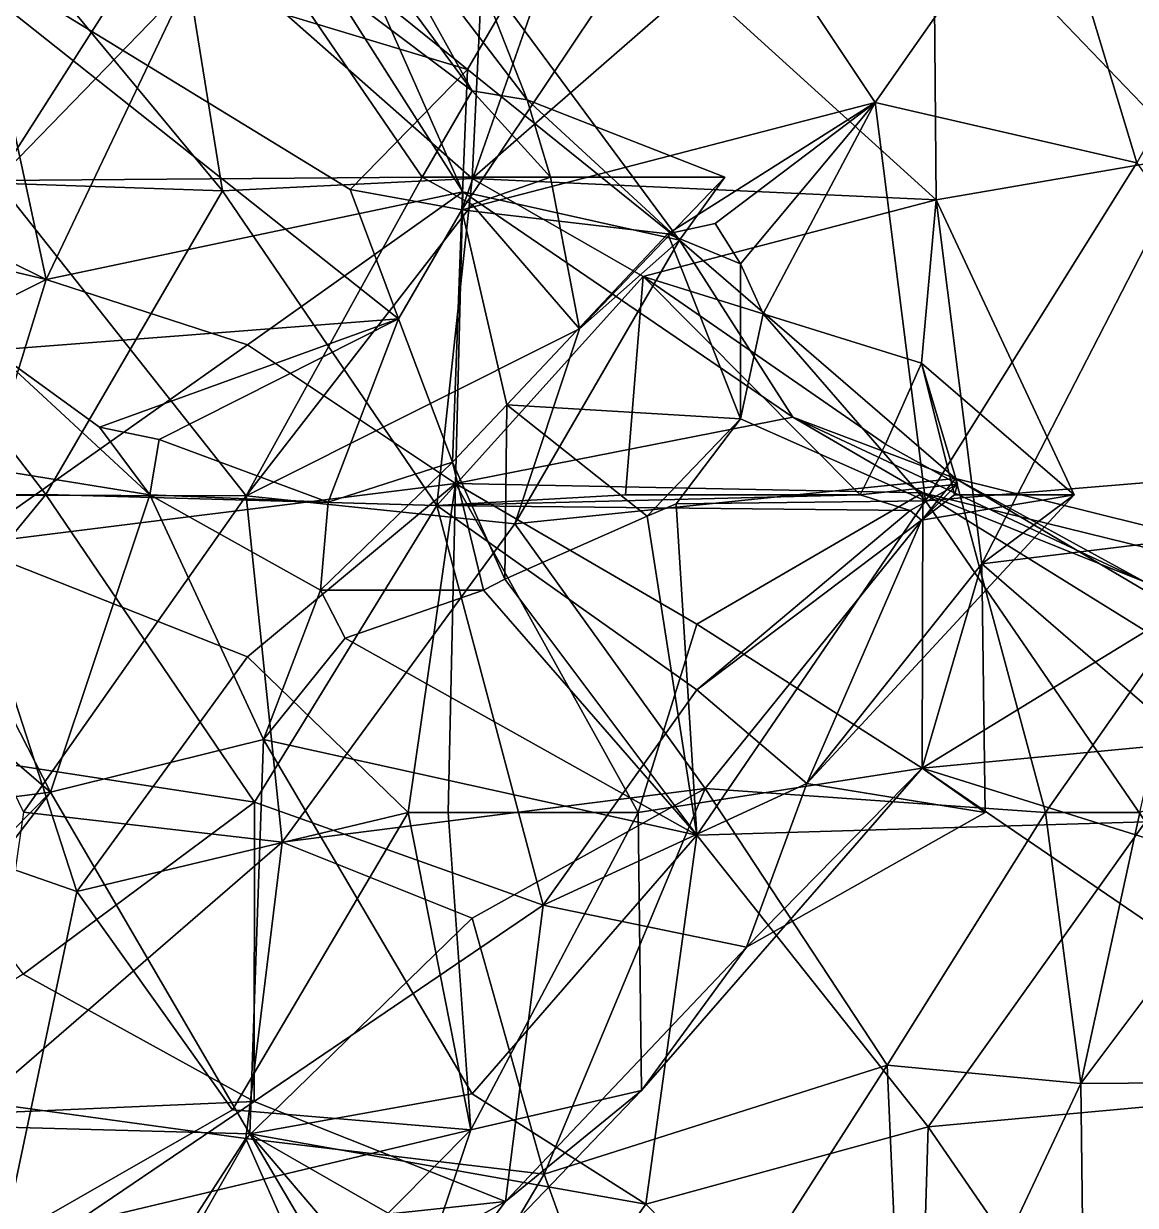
# Model space of a CAD drawing. Extents: x 290034 to 295698, y 4553723 to 4561693.
# Drawn here: x 294279.8 to 294342.2, y 4559116.5 to 4559182.8 of the extents above; entities that cross this region are included whole.
import ezdxf

# ---------------------------------------------------------------- set-up
doc = ezdxf.new("R2010")
doc.units = 0
doc.layers.add('Au_ppm_Pref_-_0_2', color=7, linetype='CONTINUOUS')

msp = doc.modelspace()

# ---------------------------------------------------------------- linework, layer by layer
at = {"layer": 'Au_ppm_Pref_-_0_2'}
for points in [[(294318.008, 4559192.723, 1913.258), (294304.367, 4559172.359, 1914.138), (294310.787, 4559190.706, 1915.443)], [(294327.56, 4559178.373, 1915.081), (294304.367, 4559172.359, 1914.138), (294318.008, 4559192.723, 1913.258)], [(294337.108, 4559192.008, 1915.125), (294327.56, 4559178.373, 1915.081), (294318.008, 4559192.723, 1913.258)], [(294266.017, 4559191.892, 1900.73), (294278.272, 4559174.008, 1900.496), (294289.77, 4559192.008, 1901.804)], [(294292.394, 4559192.276, 1888.354), (294281.064, 4559168.452, 1889.829), (294276.563, 4559189.243, 1892.897)], [(294292.359, 4559188.516, 1901.748), (294289.77, 4559192.008, 1901.804), (294278.272, 4559174.008, 1900.496)], [(294292.394, 4559192.276, 1888.354), (294304.431, 4559173.36, 1888.541), (294281.064, 4559168.452, 1889.829)], [(294292.359, 4559188.516, 1901.748), (294304.958, 4559179.041, 1902.201), (294295.389, 4559192.008, 1902.012)], [(294292.394, 4559192.276, 1888.354), (294299.572, 4559184.39, 1894.645), (294304.431, 4559173.36, 1888.541)], [(294297.763, 4559192.008, 1900.584), (294295.389, 4559192.008, 1902.012), (294304.958, 4559179.041, 1902.201)], [(294297.763, 4559192.008, 1900.584), (294304.958, 4559179.041, 1902.201), (294308.031, 4559178.536, 1900.584)], [(294297.763, 4559192.008, 1900.584), (294308.031, 4559178.536, 1900.584), (294304.958, 4559186.396, 1896.515)], [(294342.246, 4559174.995, 1916.584), (294327.56, 4559178.373, 1915.081), (294337.108, 4559192.008, 1915.125)], [(294342.246, 4559174.995, 1916.584), (294337.108, 4559192.008, 1915.125), (294351.888, 4559192.065, 1917.732)], [(294300.824, 4559166.241, 1916.043), (294278.091, 4559164.494, 1914.446), (294270, 4559190.706, 1912.445)], [(294270, 4559190.706, 1912.445), (294298.114, 4559173.491, 1915.449), (294300.824, 4559166.241, 1916.043)], [(294270, 4559190.706, 1912.445), (294310.787, 4559190.706, 1915.443), (294304.691, 4559180.225, 1915.566)], [(294298.114, 4559173.491, 1915.449), (294270, 4559190.706, 1912.445), (294304.691, 4559180.225, 1915.566)], [(294310.787, 4559190.706, 1915.443), (294304.367, 4559172.359, 1914.138), (294304.691, 4559180.225, 1915.566)], [(294330.841, 4559190.479, 1871.12), (294317.557, 4559185.113, 1867.246), (294330.985, 4559172.916, 1865.938)], [(294330.841, 4559190.479, 1871.12), (294345.322, 4559175.389, 1869.503), (294357.718, 4559188.36, 1871.891)], [(294330.841, 4559190.479, 1871.12), (294330.985, 4559172.916, 1865.938), (294345.322, 4559175.389, 1869.503)], [(294277.684, 4559189.41, 1860.853), (294267.336, 4559174.225, 1860.87), (294290.955, 4559173.433, 1859.923)], [(294277.684, 4559189.41, 1860.853), (294290.955, 4559173.433, 1859.923), (294288.498, 4559188.653, 1865.509)], [(294276.563, 4559189.243, 1892.897), (294281.064, 4559168.452, 1889.829), (294270.131, 4559173.863, 1894.933)], [(294292.359, 4559188.516, 1901.748), (294278.272, 4559174.008, 1900.496), (294302.141, 4559174.19, 1901.912)], [(294305.64, 4559188.461, 1871.754), (294288.498, 4559188.653, 1865.509), (294304.946, 4559174.111, 1864.94)], [(294304.946, 4559174.111, 1864.94), (294288.498, 4559188.653, 1865.509), (294290.955, 4559173.433, 1859.923)], [(294292.359, 4559188.516, 1901.748), (294302.141, 4559174.19, 1901.912), (294304.958, 4559179.041, 1902.201)], [(294305.64, 4559188.461, 1871.754), (294304.946, 4559174.111, 1864.94), (294317.557, 4559185.113, 1867.246)], [(294299.572, 4559184.39, 1894.645), (294304.958, 4559186.396, 1896.515), (294316.592, 4559170.654, 1894.414)], [(294304.958, 4559186.396, 1896.515), (294308.031, 4559178.536, 1900.584), (294316.592, 4559170.654, 1894.414)], [(294317.557, 4559185.113, 1867.246), (294304.946, 4559174.111, 1864.94), (294330.985, 4559172.916, 1865.938)], [(294299.572, 4559184.39, 1894.645), (294316.592, 4559170.654, 1894.414), (294304.431, 4559173.36, 1888.541)], [(294304.691, 4559180.225, 1915.566), (294304.367, 4559172.359, 1914.138), (294298.114, 4559173.491, 1915.449)], [(294309.344, 4559174.19, 1902.651), (294304.958, 4559179.041, 1902.201), (294302.141, 4559174.19, 1901.912)], [(294309.344, 4559174.19, 1902.651), (294308.031, 4559178.536, 1900.584), (294304.958, 4559179.041, 1902.201)], [(294327.56, 4559178.373, 1915.081), (294315.926, 4559171.017, 1916.893), (294304.367, 4559172.359, 1914.138)], [(294309.344, 4559174.19, 1902.651), (294319.13, 4559174.19, 1900.584), (294308.031, 4559178.536, 1900.584)], [(294308.031, 4559178.536, 1900.584), (294319.13, 4559174.19, 1900.584), (294316.592, 4559170.654, 1894.414)], [(294327.56, 4559178.373, 1915.081), (294318.581, 4559171.6, 1917.056), (294315.926, 4559171.017, 1916.893)], [(294318.581, 4559171.6, 1917.056), (294327.56, 4559178.373, 1915.081), (294320, 4559169.333, 1917.284)], [(294320, 4559169.333, 1917.284), (294327.56, 4559178.373, 1915.081), (294321.288, 4559166.525, 1917.612)], [(294327.56, 4559178.373, 1915.081), (294330.377, 4559156.043, 1918.417), (294321.288, 4559166.525, 1917.612)], [(294342.246, 4559174.995, 1916.584), (294330.377, 4559156.043, 1918.417), (294327.56, 4559178.373, 1915.081)], [(294342.246, 4559174.995, 1916.584), (294354.195, 4559158, 1917.312), (294330.377, 4559156.043, 1918.417)], [(294330.985, 4559172.916, 1865.938), (294333.543, 4559152.5, 1869.477), (294345.322, 4559175.389, 1869.503)], [(294355.973, 4559155.228, 1869.565), (294345.322, 4559175.389, 1869.503), (294333.543, 4559152.5, 1869.477)], [(294255.719, 4559174.494, 1889.054), (294270.131, 4559173.863, 1894.933), (294281.064, 4559168.452, 1889.829)], [(294255.719, 4559174.494, 1889.054), (294281.064, 4559168.452, 1889.829), (294267.16, 4559161.492, 1886.999)], [(294267.336, 4559174.225, 1860.87), (294261.159, 4559156.372, 1862.119), (294281.042, 4559156.385, 1859.339)], [(294290.955, 4559173.433, 1859.923), (294267.336, 4559174.225, 1860.87), (294281.042, 4559156.385, 1859.339)], [(294278.272, 4559174.008, 1900.496), (294292.279, 4559156.306, 1900.476), (294302.141, 4559174.19, 1901.912)], [(294304.946, 4559174.111, 1864.94), (294290.955, 4559173.433, 1859.923), (294302.965, 4559155.763, 1857.941)], [(294292.279, 4559156.306, 1900.476), (294304.958, 4559172.66, 1901.094), (294302.141, 4559174.19, 1901.912)], [(294309.344, 4559174.19, 1902.651), (294302.141, 4559174.19, 1901.912), (294304.958, 4559172.66, 1901.094)], [(294304.946, 4559174.111, 1864.94), (294302.965, 4559155.763, 1857.941), (294314.544, 4559168.615, 1859.446)], [(294330.985, 4559172.916, 1865.938), (294304.946, 4559174.111, 1864.94), (294314.544, 4559168.615, 1859.446)], [(294309.344, 4559174.19, 1902.651), (294304.958, 4559172.66, 1901.094), (294310.974, 4559165.682, 1900.584)], [(294309.344, 4559174.19, 1902.651), (294310.974, 4559165.682, 1900.584), (294319.13, 4559174.19, 1900.584)], [(294310.974, 4559165.682, 1900.584), (294316.592, 4559170.654, 1894.414), (294319.13, 4559174.19, 1900.584)], [(294278.272, 4559174.008, 1900.496), (294271.153, 4559156.372, 1902.466), (294292.279, 4559156.306, 1900.476)], [(294304.367, 4559172.359, 1914.138), (294300.824, 4559166.241, 1916.043), (294298.114, 4559173.491, 1915.449)], [(294302.965, 4559155.763, 1857.941), (294290.955, 4559173.433, 1859.923), (294281.042, 4559156.385, 1859.339)], [(294281.064, 4559168.452, 1889.829), (294304.431, 4559173.36, 1888.541), (294292.359, 4559164.787, 1885.9)], [(294304.022, 4559156.998, 1882.371), (294292.359, 4559164.787, 1885.9), (294304.431, 4559173.36, 1888.541)], [(294304.022, 4559156.998, 1882.371), (294304.431, 4559173.36, 1888.541), (294322.949, 4559160.719, 1887.82)], [(294316.592, 4559170.654, 1894.414), (294322.949, 4559160.719, 1887.82), (294304.431, 4559173.36, 1888.541)], [(294330.156, 4559163.757, 1861.47), (294330.985, 4559172.916, 1865.938), (294314.544, 4559168.615, 1859.446)], [(294330.156, 4559163.757, 1861.47), (294338.723, 4559156.372, 1864.948), (294330.985, 4559172.916, 1865.938)], [(294330.985, 4559172.916, 1865.938), (294338.723, 4559156.372, 1864.948), (294333.543, 4559152.5, 1869.477)], [(294292.279, 4559156.306, 1900.476), (294310.974, 4559165.682, 1900.584), (294304.958, 4559172.66, 1901.094)], [(294304.367, 4559172.359, 1914.138), (294303.845, 4559158.212, 1916.696), (294300.824, 4559166.241, 1916.043)], [(294306.901, 4559161.418, 1916.752), (294303.845, 4559158.212, 1916.696), (294304.367, 4559172.359, 1914.138)], [(294315.926, 4559171.017, 1916.893), (294306.901, 4559161.418, 1916.752), (294304.367, 4559172.359, 1914.138)], [(294320, 4559169.333, 1917.284), (294315.926, 4559171.017, 1916.893), (294318.581, 4559171.6, 1917.056)], [(294306.901, 4559161.418, 1916.752), (294315.926, 4559171.017, 1916.893), (294320, 4559160.631, 1917.757)], [(294315.926, 4559171.017, 1916.893), (294320, 4559169.333, 1917.284), (294320, 4559160.631, 1917.757)], [(294310.974, 4559165.682, 1900.584), (294307.355, 4559154.741, 1896.318), (294316.592, 4559170.654, 1894.414)], [(294307.355, 4559154.741, 1896.318), (294332.068, 4559157.282, 1894.727), (294316.592, 4559170.654, 1894.414)], [(294322.949, 4559160.719, 1887.82), (294316.592, 4559170.654, 1894.414), (294332.068, 4559157.282, 1894.727)], [(294320, 4559169.333, 1917.284), (294321.288, 4559166.525, 1917.612), (294320, 4559160.631, 1917.757)], [(294281.064, 4559168.452, 1889.829), (294276.459, 4559153.574, 1884.031), (294267.16, 4559161.492, 1886.999)], [(294281.064, 4559168.452, 1889.829), (294292.359, 4559164.787, 1885.9), (294276.459, 4559153.574, 1884.031)], [(294314.544, 4559168.615, 1859.446), (294302.965, 4559155.763, 1857.941), (294313.562, 4559156.372, 1854.953)], [(294314.544, 4559168.615, 1859.446), (294313.562, 4559156.372, 1854.953), (294326.719, 4559156.372, 1857.388)], [(294330.156, 4559163.757, 1861.47), (294314.544, 4559168.615, 1859.446), (294328.145, 4559159.217, 1859.009)], [(294314.544, 4559168.615, 1859.446), (294326.719, 4559156.372, 1857.388), (294328.145, 4559159.217, 1859.009)], [(294284.042, 4559160.165, 1915.119), (294278.091, 4559164.494, 1914.446), (294300.824, 4559166.241, 1916.043)], [(294300.824, 4559166.241, 1916.043), (294287.387, 4559159.483, 1915.404), (294284.042, 4559160.165, 1915.119)], [(294296.873, 4559155.967, 1916.297), (294287.387, 4559159.483, 1915.404), (294300.824, 4559166.241, 1916.043)], [(294303.845, 4559158.212, 1916.696), (294296.873, 4559155.967, 1916.297), (294300.824, 4559166.241, 1916.043)], [(294330.377, 4559156.043, 1918.417), (294320, 4559160.631, 1917.757), (294321.288, 4559166.525, 1917.612)], [(294310.974, 4559165.682, 1900.584), (294292.279, 4559156.306, 1900.476), (294307.355, 4559154.741, 1896.318)], [(294286.863, 4559156.372, 1915.053), (294271.49, 4559158.849, 1911.386), (294278.091, 4559164.494, 1914.446)], [(294276.459, 4559153.574, 1884.031), (294292.359, 4559164.787, 1885.9), (294304.022, 4559156.998, 1882.371)], [(294284.042, 4559160.165, 1915.119), (294286.863, 4559156.372, 1915.053), (294278.091, 4559164.494, 1914.446)], [(294330.156, 4559163.757, 1861.47), (294328.145, 4559159.217, 1859.009), (294332.176, 4559156.975, 1858.318)], [(294330.156, 4559163.757, 1861.47), (294332.009, 4559156.372, 1859.882), (294338.723, 4559156.372, 1864.948)], [(294330.156, 4559163.757, 1861.47), (294332.176, 4559156.975, 1858.318), (294332.009, 4559156.372, 1859.882)], [(294306.787, 4559151.639, 1917.265), (294303.845, 4559158.212, 1916.696), (294306.901, 4559161.418, 1916.752)], [(294314.772, 4559155.171, 1917.67), (294306.787, 4559151.639, 1917.265), (294306.901, 4559161.418, 1916.752)], [(294314.772, 4559155.171, 1917.67), (294306.901, 4559161.418, 1916.752), (294320, 4559160.631, 1917.757)], [(294330.239, 4559156.485, 1882.754), (294304.022, 4559156.998, 1882.371), (294322.949, 4559160.719, 1887.82)], [(294316.403, 4559155.857, 1917.753), (294314.772, 4559155.171, 1917.67), (294320, 4559160.631, 1917.757)], [(294320, 4559160.631, 1917.757), (294330.377, 4559156.043, 1918.417), (294316.403, 4559155.857, 1917.753)], [(294332.068, 4559157.282, 1894.727), (294342.678, 4559151.494, 1888.516), (294322.949, 4559160.719, 1887.82)], [(294322.949, 4559160.719, 1887.82), (294342.678, 4559151.494, 1888.516), (294330.239, 4559156.485, 1882.754)], [(294286.863, 4559156.372, 1915.053), (294284.042, 4559160.165, 1915.119), (294287.387, 4559159.483, 1915.404)], [(294296.873, 4559155.967, 1916.297), (294286.863, 4559156.372, 1915.053), (294287.387, 4559159.483, 1915.404)], [(294328.145, 4559159.217, 1859.009), (294326.719, 4559156.372, 1857.388), (294332.176, 4559156.975, 1858.318)], [(294281.303, 4559139.681, 1911.269), (294271.49, 4559158.849, 1911.386), (294286.863, 4559156.372, 1915.053)], [(294281.303, 4559139.681, 1911.269), (294272.996, 4559146.807, 1906.523), (294271.49, 4559158.849, 1911.386)], [(294296.441, 4559151.021, 1916.529), (294296.873, 4559155.967, 1916.297), (294303.845, 4559158.212, 1916.696)], [(294296.441, 4559151.021, 1916.529), (294303.845, 4559158.212, 1916.696), (294305.59, 4559151.021, 1917.209)], [(294305.59, 4559151.021, 1917.209), (294303.845, 4559158.212, 1916.696), (294306.787, 4559151.639, 1917.265)], [(294342.721, 4559138.032, 1918.119), (294330.377, 4559156.043, 1918.417), (294354.195, 4559158, 1917.312)], [(294304.022, 4559156.998, 1882.371), (294292.359, 4559147.291, 1885.678), (294276.459, 4559153.574, 1884.031)], [(294304.022, 4559156.998, 1882.371), (294301.371, 4559138.554, 1887.014), (294292.359, 4559147.291, 1885.678)], [(294304.022, 4559156.998, 1882.371), (294303.611, 4559138.554, 1882.766), (294301.371, 4559138.554, 1887.014)], [(294314.273, 4559138.554, 1881.218), (294303.611, 4559138.554, 1882.766), (294304.022, 4559156.998, 1882.371)], [(294330.239, 4559156.485, 1882.754), (294317.557, 4559149.114, 1879.246), (294304.022, 4559156.998, 1882.371)], [(294304.022, 4559156.998, 1882.371), (294317.557, 4559149.114, 1879.246), (294314.273, 4559138.554, 1881.218)], [(294332.068, 4559157.282, 1894.727), (294307.355, 4559154.741, 1896.318), (294318.026, 4559139.887, 1893.752)], [(294337.11, 4559138.554, 1897.306), (294332.068, 4559157.282, 1894.727), (294318.026, 4559139.887, 1893.752)], [(294329.531, 4559155.488, 1859.009), (294332.176, 4559156.975, 1858.318), (294326.719, 4559156.372, 1857.388)], [(294329.531, 4559155.488, 1859.009), (294330.156, 4559154.943, 1859.485), (294332.176, 4559156.975, 1858.318)], [(294332.176, 4559156.975, 1858.318), (294330.156, 4559154.943, 1859.485), (294332.009, 4559156.372, 1859.882)], [(294337.11, 4559138.554, 1897.306), (294344.929, 4559149.675, 1899.376), (294332.068, 4559157.282, 1894.727)], [(294344.929, 4559149.675, 1899.376), (294355.647, 4559151.434, 1894.461), (294332.068, 4559157.282, 1894.727)], [(294355.647, 4559151.434, 1894.461), (294342.678, 4559151.494, 1888.516), (294332.068, 4559157.282, 1894.727)], [(294261.159, 4559156.372, 1862.119), (294269.761, 4559142.657, 1861.602), (294281.042, 4559156.385, 1859.339)], [(294281.042, 4559156.385, 1859.339), (294269.761, 4559142.657, 1861.602), (294292.753, 4559139.134, 1860.342)], [(294292.279, 4559156.306, 1900.476), (294271.153, 4559156.372, 1902.466), (294279.776, 4559138.563, 1900.569)], [(294294.293, 4559136.877, 1894.727), (294292.279, 4559156.306, 1900.476), (294279.776, 4559138.563, 1900.569)], [(294281.042, 4559156.385, 1859.339), (294292.753, 4559139.134, 1860.342), (294302.965, 4559155.763, 1857.941)], [(294281.303, 4559139.681, 1911.269), (294286.863, 4559156.372, 1915.053), (294293.246, 4559142.64, 1916.621)], [(294296.441, 4559151.021, 1916.529), (294286.863, 4559156.372, 1915.053), (294296.873, 4559155.967, 1916.297)], [(294293.246, 4559142.64, 1916.621), (294286.863, 4559156.372, 1915.053), (294296.441, 4559151.021, 1916.529)], [(294294.293, 4559136.877, 1894.727), (294307.355, 4559154.741, 1896.318), (294292.279, 4559156.306, 1900.476)], [(294302.965, 4559155.763, 1857.941), (294329.531, 4559155.488, 1859.009), (294326.719, 4559156.372, 1857.388)], [(294302.965, 4559155.763, 1857.941), (294326.719, 4559156.372, 1857.388), (294313.562, 4559156.372, 1854.953)], [(294330.199, 4559141.045, 1876.292), (294317.557, 4559149.114, 1879.246), (294330.239, 4559156.485, 1882.754)], [(294338.723, 4559156.372, 1864.948), (294323.733, 4559140.179, 1865.862), (294333.543, 4559152.5, 1869.477)], [(294338.723, 4559156.372, 1864.948), (294330.156, 4559154.943, 1859.485), (294323.733, 4559140.179, 1865.862)], [(294338.723, 4559156.372, 1864.948), (294332.009, 4559156.372, 1859.882), (294330.156, 4559154.943, 1859.485)], [(294330.199, 4559141.045, 1876.292), (294330.239, 4559156.485, 1882.754), (294342.756, 4559148.724, 1879.376)], [(294342.678, 4559151.494, 1888.516), (294353.207, 4559150.827, 1883.602), (294330.239, 4559156.485, 1882.754)], [(294330.239, 4559156.485, 1882.754), (294353.207, 4559150.827, 1883.602), (294342.756, 4559148.724, 1879.376)], [(294308.929, 4559133.354, 1863.201), (294302.965, 4559155.763, 1857.941), (294292.753, 4559139.134, 1860.342)], [(294302.965, 4559155.763, 1857.941), (294308.929, 4559133.354, 1863.201), (294317.557, 4559145.436, 1861.302)], [(294302.965, 4559155.763, 1857.941), (294317.557, 4559145.436, 1861.302), (294329.531, 4559155.488, 1859.009)], [(294317.556, 4559137.275, 1917.667), (294314.772, 4559155.171, 1917.67), (294316.403, 4559155.857, 1917.753)], [(294330.377, 4559156.043, 1918.417), (294317.556, 4559137.275, 1917.667), (294316.403, 4559155.857, 1917.753)], [(294317.556, 4559137.275, 1917.667), (294330.377, 4559156.043, 1918.417), (294342.721, 4559138.032, 1918.119)], [(294306.787, 4559151.639, 1917.265), (294314.772, 4559155.171, 1917.67), (294317.556, 4559137.275, 1917.667)], [(294317.557, 4559145.436, 1861.302), (294330.156, 4559154.943, 1859.485), (294329.531, 4559155.488, 1859.009)], [(294317.557, 4559145.436, 1861.302), (294323.733, 4559140.179, 1865.862), (294330.156, 4559154.943, 1859.485)], [(294355.973, 4559155.228, 1869.565), (294333.543, 4559152.5, 1869.477), (294345.168, 4559142.462, 1873.327)], [(294294.293, 4559136.877, 1894.727), (294318.026, 4559139.887, 1893.752), (294307.355, 4559154.741, 1896.318)], [(294282.785, 4559134.118, 1885.801), (294271.603, 4559138.001, 1882.11), (294276.459, 4559153.574, 1884.031)], [(294292.359, 4559147.291, 1885.678), (294282.785, 4559134.118, 1885.801), (294276.459, 4559153.574, 1884.031)], [(294333.73, 4559138.554, 1870.887), (294333.543, 4559152.5, 1869.477), (294323.733, 4559140.179, 1865.862)], [(294330.199, 4559141.045, 1876.292), (294345.168, 4559142.462, 1873.327), (294333.543, 4559152.5, 1869.477)], [(294330.199, 4559141.045, 1876.292), (294333.543, 4559152.5, 1869.477), (294333.73, 4559138.554, 1870.887)], [(294305.59, 4559151.021, 1917.209), (294306.787, 4559151.639, 1917.265), (294317.556, 4559137.275, 1917.667)], [(294293.246, 4559142.64, 1916.621), (294296.441, 4559151.021, 1916.529), (294297.827, 4559148.33, 1916.853)], [(294296.441, 4559151.021, 1916.529), (294305.59, 4559151.021, 1917.209), (294297.827, 4559148.33, 1916.853)], [(294317.556, 4559137.275, 1917.667), (294297.827, 4559148.33, 1916.853), (294305.59, 4559151.021, 1917.209)], [(294337.11, 4559138.554, 1897.306), (294342.406, 4559138.554, 1900.584), (294344.929, 4559149.675, 1899.376)], [(294330.199, 4559141.045, 1876.292), (294314.273, 4559138.554, 1881.218), (294317.557, 4559149.114, 1879.246)], [(294293.246, 4559142.64, 1916.621), (294297.827, 4559148.33, 1916.853), (294317.556, 4559137.275, 1917.667)], [(294330.199, 4559141.045, 1876.292), (294342.756, 4559148.724, 1879.376), (294352.291, 4559134.14, 1879.742)], [(294301.371, 4559138.554, 1887.014), (294282.785, 4559134.118, 1885.801), (294292.359, 4559147.291, 1885.678)], [(294281.303, 4559139.681, 1911.269), (294272.368, 4559138.554, 1906.523), (294272.996, 4559146.807, 1906.523)], [(294317.557, 4559145.436, 1861.302), (294308.929, 4559133.354, 1863.201), (294323.733, 4559140.179, 1865.862)], [(294269.761, 4559142.657, 1861.602), (294279.76, 4559129.486, 1861.925), (294292.753, 4559139.134, 1860.342)], [(294281.303, 4559139.681, 1911.269), (294293.246, 4559142.64, 1916.621), (294292.479, 4559120.514, 1913.362)], [(294304.958, 4559122.759, 1917.728), (294292.479, 4559120.514, 1913.362), (294293.246, 4559142.64, 1916.621)], [(294317.556, 4559137.275, 1917.667), (294304.958, 4559122.759, 1917.728), (294293.246, 4559142.64, 1916.621)], [(294330.199, 4559141.045, 1876.292), (294348.34, 4559128.634, 1876.827), (294345.168, 4559142.462, 1873.327)], [(294349.771, 4559123.419, 1906.523), (294353.577, 4559142.651, 1902.787), (294339.1, 4559123.352, 1901.151)], [(294339.1, 4559123.352, 1901.151), (294353.577, 4559142.651, 1902.787), (294342.406, 4559138.554, 1900.584)], [(294330.199, 4559141.045, 1876.292), (294314.448, 4559122.953, 1875.674), (294314.273, 4559138.554, 1881.218)], [(294330.199, 4559141.045, 1876.292), (294320.352, 4559130.999, 1869.687), (294314.448, 4559122.953, 1875.674)], [(294330.199, 4559141.045, 1876.292), (294333.73, 4559138.554, 1870.887), (294320.352, 4559130.999, 1869.687)], [(294330.199, 4559141.045, 1876.292), (294352.291, 4559134.14, 1879.742), (294348.34, 4559128.634, 1876.827)], [(294281.303, 4559139.681, 1911.269), (294267.135, 4559121.213, 1912.567), (294272.601, 4559130.86, 1906.523)], [(294267.135, 4559121.213, 1912.567), (294281.303, 4559139.681, 1911.269), (294292.479, 4559120.514, 1913.362)], [(294281.303, 4559139.681, 1911.269), (294272.601, 4559130.86, 1906.523), (294272.368, 4559138.554, 1906.523)], [(294294.293, 4559136.877, 1894.727), (294304.958, 4559132.628, 1890.681), (294318.026, 4559139.887, 1893.752)], [(294308.988, 4559118.25, 1892.969), (294318.026, 4559139.887, 1893.752), (294304.958, 4559132.628, 1890.681)], [(294308.929, 4559133.354, 1863.201), (294320.352, 4559130.999, 1869.687), (294323.733, 4559140.179, 1865.862)], [(294318.026, 4559139.887, 1893.752), (294308.988, 4559118.25, 1892.969), (294328.245, 4559124.378, 1896.759)], [(294337.11, 4559138.554, 1897.306), (294318.026, 4559139.887, 1893.752), (294328.245, 4559124.378, 1896.759)], [(294333.73, 4559138.554, 1870.887), (294323.733, 4559140.179, 1865.862), (294320.352, 4559130.999, 1869.687)], [(294292.732, 4559122.339, 1865.828), (294292.753, 4559139.134, 1860.342), (294279.76, 4559129.486, 1861.925)], [(294292.753, 4559139.134, 1860.342), (294292.732, 4559122.339, 1865.828), (294308.929, 4559133.354, 1863.201)], [(294294.293, 4559136.877, 1894.727), (294279.776, 4559138.563, 1900.569), (294277.432, 4559122.305, 1892.818)], [(294291.506, 4559121.871, 1887.925), (294282.785, 4559134.118, 1885.801), (294301.371, 4559138.554, 1887.014)], [(294291.506, 4559121.871, 1887.925), (294301.371, 4559138.554, 1887.014), (294304.889, 4559120.752, 1883.063)], [(294301.371, 4559138.554, 1887.014), (294303.611, 4559138.554, 1882.766), (294304.889, 4559120.752, 1883.063)], [(294303.611, 4559138.554, 1882.766), (294314.273, 4559138.554, 1881.218), (294304.889, 4559120.752, 1883.063)], [(294314.448, 4559122.953, 1875.674), (294304.889, 4559120.752, 1883.063), (294314.273, 4559138.554, 1881.218)], [(294337.11, 4559138.554, 1897.306), (294328.245, 4559124.378, 1896.759), (294339.1, 4559123.352, 1901.151)], [(294337.11, 4559138.554, 1897.306), (294339.1, 4559123.352, 1901.151), (294342.406, 4559138.554, 1900.584)], [(294282.785, 4559134.118, 1885.801), (294278.639, 4559114.497, 1883.393), (294271.603, 4559138.001, 1882.11)], [(294317.556, 4559137.275, 1917.667), (294342.721, 4559138.032, 1918.119), (294330.538, 4559120.919, 1917.25)], [(294342.721, 4559138.032, 1918.119), (294348.056, 4559122.521, 1912.477), (294330.538, 4559120.919, 1917.25)], [(294317.556, 4559137.275, 1917.667), (294314.689, 4559116.58, 1915.2), (294304.958, 4559122.759, 1917.728)], [(294317.556, 4559137.275, 1917.667), (294330.538, 4559120.919, 1917.25), (294314.689, 4559116.58, 1915.2)], [(294294.293, 4559136.877, 1894.727), (294277.432, 4559122.305, 1892.818), (294292.26, 4559120.254, 1889.524)], [(294294.293, 4559136.877, 1894.727), (294292.26, 4559120.254, 1889.524), (294304.958, 4559132.628, 1890.681)], [(294282.785, 4559134.118, 1885.801), (294291.506, 4559121.871, 1887.925), (294278.639, 4559114.497, 1883.393)], [(294292.732, 4559122.339, 1865.828), (294306.824, 4559116.729, 1870.682), (294308.929, 4559133.354, 1863.201)], [(294306.824, 4559116.729, 1870.682), (294320.352, 4559130.999, 1869.687), (294308.929, 4559133.354, 1863.201)], [(294304.958, 4559132.628, 1890.681), (294292.26, 4559120.254, 1889.524), (294308.988, 4559118.25, 1892.969)], [(294320.352, 4559130.999, 1869.687), (294306.824, 4559116.729, 1870.682), (294314.448, 4559122.953, 1875.674)], [(294266.54, 4559121.19, 1865.447), (294292.732, 4559122.339, 1865.828), (294279.76, 4559129.486, 1861.925)], [(294314.513, 4559102.939, 1894.994), (294328.245, 4559124.378, 1896.759), (294308.988, 4559118.25, 1892.969)], [(294329.208, 4559102.325, 1900.987), (294328.245, 4559124.378, 1896.759), (294314.513, 4559102.939, 1894.994)], [(294329.208, 4559102.325, 1900.987), (294339.1, 4559123.352, 1901.151), (294328.245, 4559124.378, 1896.759)], [(294339.364, 4559101.632, 1907.455), (294339.1, 4559123.352, 1901.151), (294329.208, 4559102.325, 1900.987)], [(294349.771, 4559123.419, 1906.523), (294339.1, 4559123.352, 1901.151), (294339.364, 4559101.632, 1907.455)], [(294348.056, 4559122.521, 1912.477), (294349.771, 4559123.419, 1906.523), (294339.364, 4559101.632, 1907.455)], [(294292.479, 4559120.514, 1913.362), (294304.958, 4559122.759, 1917.728), (294314.689, 4559116.58, 1915.2)], [(294314.448, 4559122.953, 1875.674), (294306.824, 4559116.729, 1870.682), (294300.829, 4559108.757, 1876.827)], [(294300.829, 4559108.757, 1876.827), (294304.889, 4559120.752, 1883.063), (294314.448, 4559122.953, 1875.674)], [(294342.756, 4559103.15, 1918.325), (294330.538, 4559120.919, 1917.25), (294348.056, 4559122.521, 1912.477)], [(294348.056, 4559122.521, 1912.477), (294339.364, 4559101.632, 1907.455), (294350.118, 4559110.324, 1912.463)], [(294266.54, 4559121.19, 1865.447), (294280.257, 4559113.878, 1870.226), (294292.732, 4559122.339, 1865.828)], [(294292.26, 4559120.254, 1889.524), (294277.432, 4559122.305, 1892.818), (294279.322, 4559100.267, 1891.271)], [(294291.506, 4559121.871, 1887.925), (294304.889, 4559120.752, 1883.063), (294278.639, 4559114.497, 1883.393)], [(294280.257, 4559113.878, 1870.226), (294306.824, 4559116.729, 1870.682), (294292.732, 4559122.339, 1865.828)], [(294267.135, 4559121.213, 1912.567), (294282.118, 4559102.355, 1914.281), (294254.553, 4559103.086, 1915.083)], [(294269.98, 4559121.468, 1876.783), (294280.257, 4559113.878, 1870.226), (294255.128, 4559120.438, 1871.594)], [(294266.54, 4559121.19, 1865.447), (294255.128, 4559120.438, 1871.594), (294280.257, 4559113.878, 1870.226)], [(294267.135, 4559121.213, 1912.567), (294292.479, 4559120.514, 1913.362), (294282.118, 4559102.355, 1914.281)], [(294269.98, 4559121.468, 1876.783), (294278.639, 4559114.497, 1883.393), (294281.542, 4559109.77, 1875.383)], [(294269.98, 4559121.468, 1876.783), (294281.542, 4559109.77, 1875.383), (294280.257, 4559113.878, 1870.226)], [(294278.639, 4559114.497, 1883.393), (294304.889, 4559120.752, 1883.063), (294292.359, 4559108.111, 1881.035)], [(294292.479, 4559120.514, 1913.362), (294302.843, 4559102.918, 1911.466), (294282.118, 4559102.355, 1914.281)], [(294292.359, 4559108.111, 1881.035), (294304.889, 4559120.752, 1883.063), (294300.829, 4559108.757, 1876.827)], [(294310.212, 4559110.348, 1912.463), (294292.479, 4559120.514, 1913.362), (294314.689, 4559116.58, 1915.2)], [(294292.479, 4559120.514, 1913.362), (294304.958, 4559105.9, 1911.469), (294302.843, 4559102.918, 1911.466)], [(294292.479, 4559120.514, 1913.362), (294310.212, 4559110.348, 1912.463), (294304.958, 4559105.9, 1911.469)], [(294329.935, 4559101.045, 1912.072), (294314.689, 4559116.58, 1915.2), (294330.538, 4559120.919, 1917.25)], [(294329.935, 4559101.045, 1912.072), (294330.538, 4559120.919, 1917.25), (294342.756, 4559103.15, 1918.325)], [(294292.26, 4559120.254, 1889.524), (294279.322, 4559100.267, 1891.271), (294299.899, 4559102.918, 1891.09)], [(294299.899, 4559102.918, 1891.09), (294308.988, 4559118.25, 1892.969), (294292.26, 4559120.254, 1889.524)], [(294314.513, 4559102.939, 1894.994), (294308.988, 4559118.25, 1892.969), (294299.899, 4559102.918, 1891.09)], [(294306.824, 4559116.729, 1870.682), (294280.257, 4559113.878, 1870.226), (294292.359, 4559108.627, 1872.79)], [(294300.829, 4559108.757, 1876.827), (294306.824, 4559116.729, 1870.682), (294292.359, 4559108.627, 1872.79)], [(294310.212, 4559110.348, 1912.463), (294314.689, 4559116.58, 1915.2), (294329.935, 4559101.045, 1912.072)]]:
    msp.add_3dface(points, dxfattribs=at)

doc.saveas('drawing.dxf')
